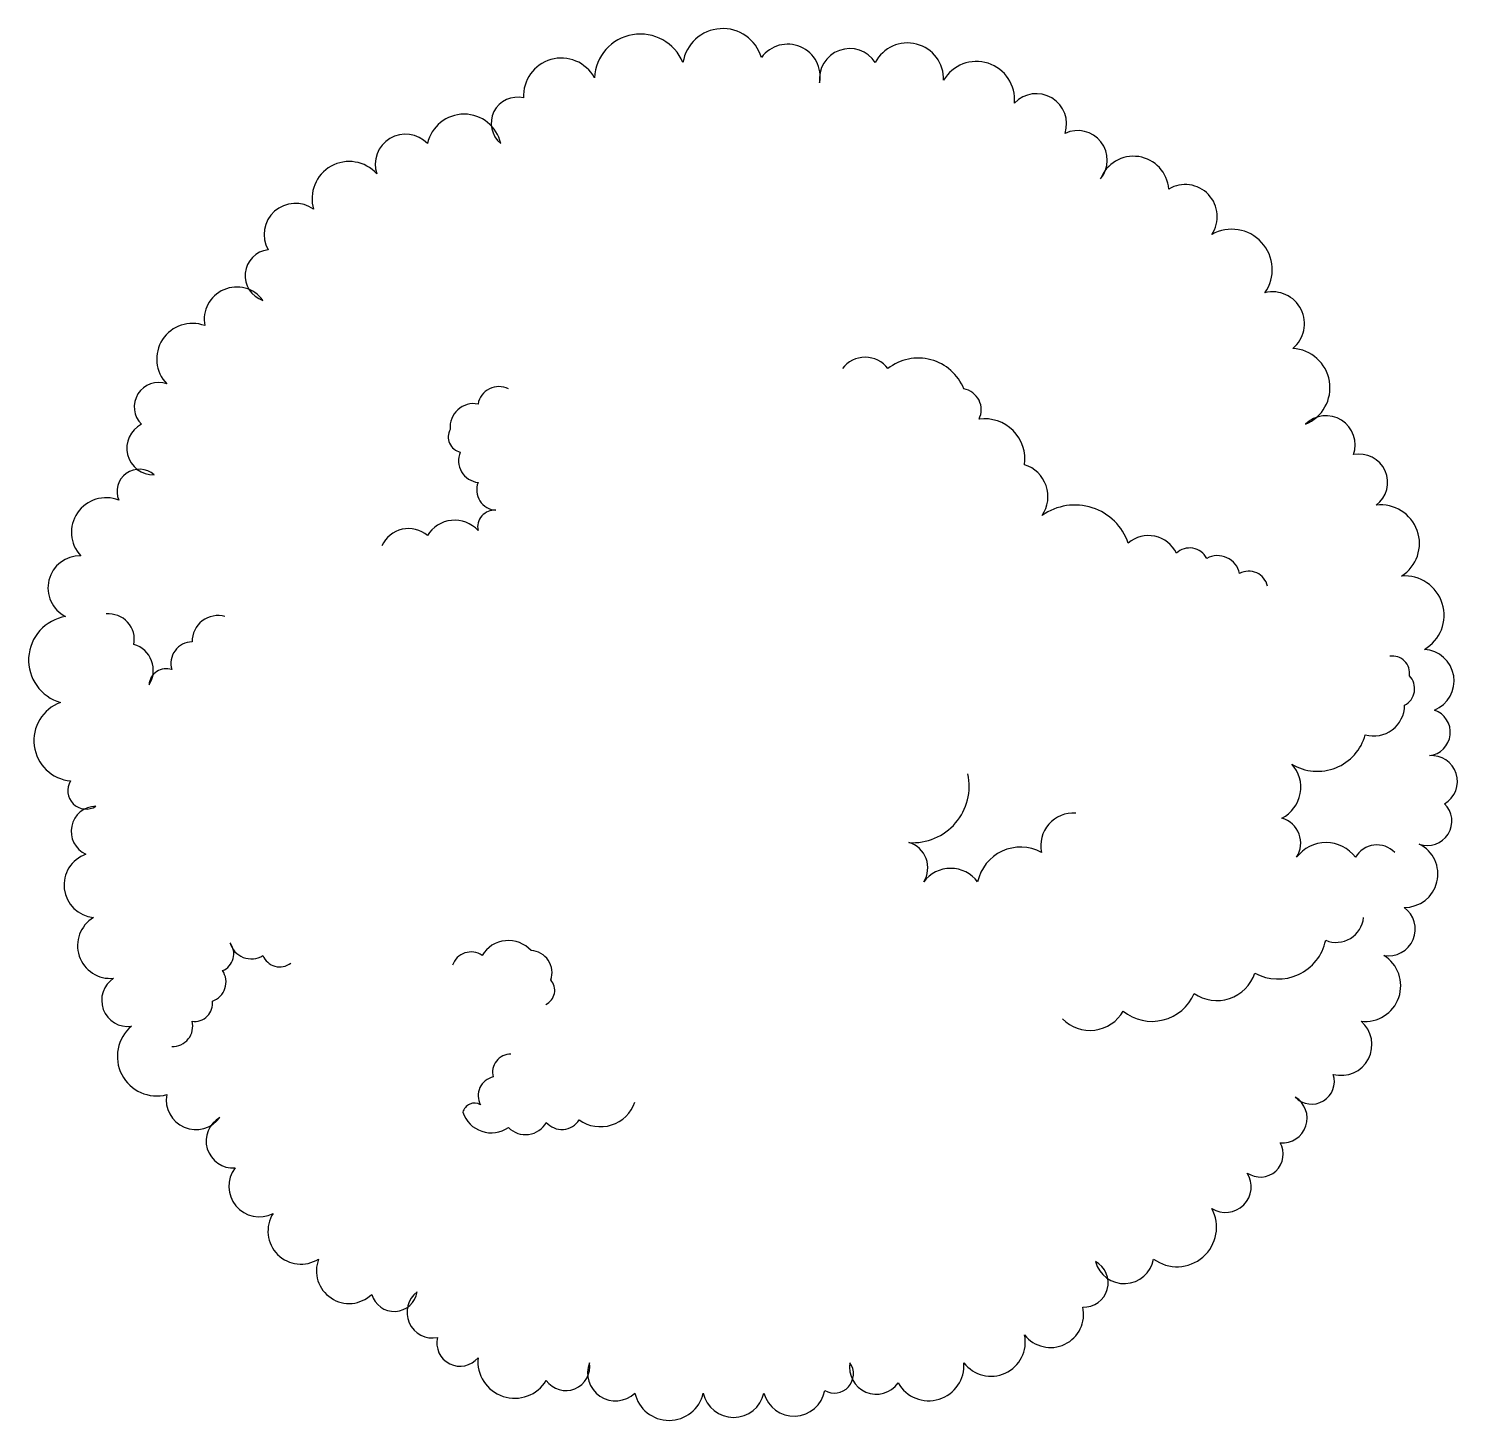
# Model space of a CAD drawing. Header units: feet. Extents: x -0.5 to 0.497, y -0.484 to 0.487.
import ezdxf

# ---------------------------------------------------------------- set-up
doc = ezdxf.new("R2010")
doc.units = ezdxf.units.FT
doc.header["$MEASUREMENT"] = 0

msp = doc.modelspace()

# ---------------------------------------------------------------- linework, layer by layer
msp.add_lwpolyline([(0.48098, 0.01114, 0.8), (0.47392, 0.05348, 0.8), (0.45803, 0.10466, 0.8), (0.44038, 0.15406, 0.8), (0.42449, 0.18935, 0.8), (0.39096, 0.21053, 0.8), (0.38213, 0.26346, 0.8), (0.36271, 0.30228, 0.8), (0.32564, 0.34287, 0.8), (0.29563, 0.37463, 0.8), (0.24797, 0.38169, 0.8), (0.22326, 0.41345, 0.8), (0.18796, 0.43462, 0.8), (0.13853, 0.4505, 0.8), (0.09087, 0.46285, 0.8), (0.05204, 0.44874, 0.8), (0.01144, 0.46638, 0.8), (-0.04328, 0.46285, 0.8), (-0.10507, 0.45227, 0.8), (-0.15449, 0.43815, 0.8), (-0.17038, 0.40639, 0.8), (-0.22157, 0.40639, 0.8), (-0.25687, 0.38522, 0.8), (-0.301, 0.36051, 0.8), (-0.33278, 0.33228, 0.8), (-0.33631, 0.29699, 0.8), (-0.37691, 0.27934, 0.8), (-0.40339, 0.23876, 0.8), (-0.42104, 0.21053, 0.8), (-0.41221, 0.17524, 0.8), (-0.43692, 0.15759, 0.8), (-0.4634, 0.11877, 0.8), (-0.47399, 0.07642, 0.8), (-0.47752, 0.01643, 0.8), (-0.47046, -0.03827, 0.8), (-0.45281, -0.05592, 0.8), (-0.45987, -0.08944, 0.8), (-0.45458, -0.13356, 0.8), (-0.44045, -0.1759, 0.8), (-0.4281, -0.20943, 0.8), (-0.40339, -0.25707, 0.8), (-0.36632, -0.27295, 0.8), (-0.35572, -0.30824, 0.8), (-0.32925, -0.34001, 0.8), (-0.29747, -0.37177, 0.8), (-0.2604, -0.39647, 0.8), (-0.22863, -0.39471, 0.8), (-0.21451, -0.42647, 0.8), (-0.18627, -0.44058, 0.8), (-0.13861, -0.45646, 0.8), (-0.1086, -0.44411, 0.8), (-0.07682, -0.46529, 0.8), (-0.02916, -0.46529, 0.8), (0.0132, -0.46529, 0.8), (0.05557, -0.46352, 0.8), (0.07322, -0.44411, 0.8), (0.10676, -0.45823, 0.8), (0.15265, -0.44411, 0.8), (0.19502, -0.4247, 0.8), (0.23562, -0.40529, 0.8), (0.24444, -0.37353, 0.8), (0.28504, -0.37177, 0.8), (0.32564, -0.33648, 0.8), (0.35036, -0.31177, 0.8), (0.3733, -0.2906, 0.8), (0.38389, -0.25884, 0.8), (0.41037, -0.24296, 0.8), (0.42979, -0.2059, 0.8), (0.44568, -0.16002, 0.8), (0.4598, -0.1265, 0.8), (0.47039, -0.08238, 0.8), (0.48804, -0.05415, 0.8), (0.47745, -0.02063, 0.8)], format="xyb", close=True)
for points in [[(0.36448, 0.0976, 0.5), (0.34506, 0.10642, 0.5), (0.32211, 0.11701, 0.5), (0.30093, 0.12054, 0.5), (0.26739, 0.12759, 0.5), (0.20737, 0.147, 0.5), (0.19502, 0.18229, 0.5), (0.16324, 0.21406, 0.5), (0.15265, 0.23523, 0.5), (0.0997, 0.24935, 0.5), (0.06792, 0.24935, 0.5)], [(-0.16508, 0.23523, 0.5), (-0.18627, 0.22464, 0.5), (-0.20568, 0.207, 0.5), (-0.19862, 0.19112, 0.5), (-0.18627, 0.16994, 0.5), (-0.17391, 0.15053, 0.5), (-0.18627, 0.13642, 0.5), (-0.22157, 0.13289, 0.5), (-0.25334, 0.12583, 0.5)], [(-0.36279, 0.07642, 0.5), (-0.38573, 0.05878, 0.5), (-0.39986, 0.03937, 0.5), (-0.41574, 0.02878, 0.5), (-0.42633, 0.05701, 0.5), (-0.44575, 0.07819, 0.5)], [(0.45326, -0.08812, 0.5), (0.42587, -0.09154, 0.5), (0.3848, -0.09154, 0.5), (0.37453, -0.06417, 0.5), (0.38137, -0.02653, 0.5), (0.43272, -0.006, 0.5), (0.46011, 0.01453, 0.5), (0.46353, 0.03506, 0.5), (0.44984, 0.04875, 0.5)], [(0.23076, -0.06075, 0.5), (0.20679, -0.08812, 0.5), (0.16229, -0.10865, 0.5), (0.12464, -0.10865, 0.5), (0.11437, -0.08128, 0.5), (0.15545, -0.03337, 0.5)], [(0.2215, -0.20414, 0.5), (0.26386, -0.19884, 0.5), (0.31329, -0.18649, 0.5), (0.35565, -0.17238, 0.5), (0.40508, -0.14944, 0.5), (0.43155, -0.13356, 0.5)], [(-0.39986, -0.22355, 0.5), (-0.38573, -0.2059, 0.5), (-0.37161, -0.19179, 0.5), (-0.36455, -0.17061, 0.5), (-0.35926, -0.1512, 0.5), (-0.33631, -0.16002, 0.5), (-0.31689, -0.16532, 0.5)], [(-0.13894, -0.1942, 0.5), (-0.13552, -0.17709, 0.5), (-0.14921, -0.15656, 0.5), (-0.18344, -0.15998, 0.5), (-0.20398, -0.16682, 0.5)], [(-0.16332, -0.22884, 0.5), (-0.17567, -0.24472, 0.5), (-0.1845, -0.26413, 0.5), (-0.19686, -0.26942, 0.5), (-0.16508, -0.28001, 0.5), (-0.13861, -0.27648, 0.5), (-0.11566, -0.27472, 0.5), (-0.07682, -0.26237, 0.5)]]:
    msp.add_lwpolyline(points, format="xyb")

doc.saveas('drawing.dxf')
